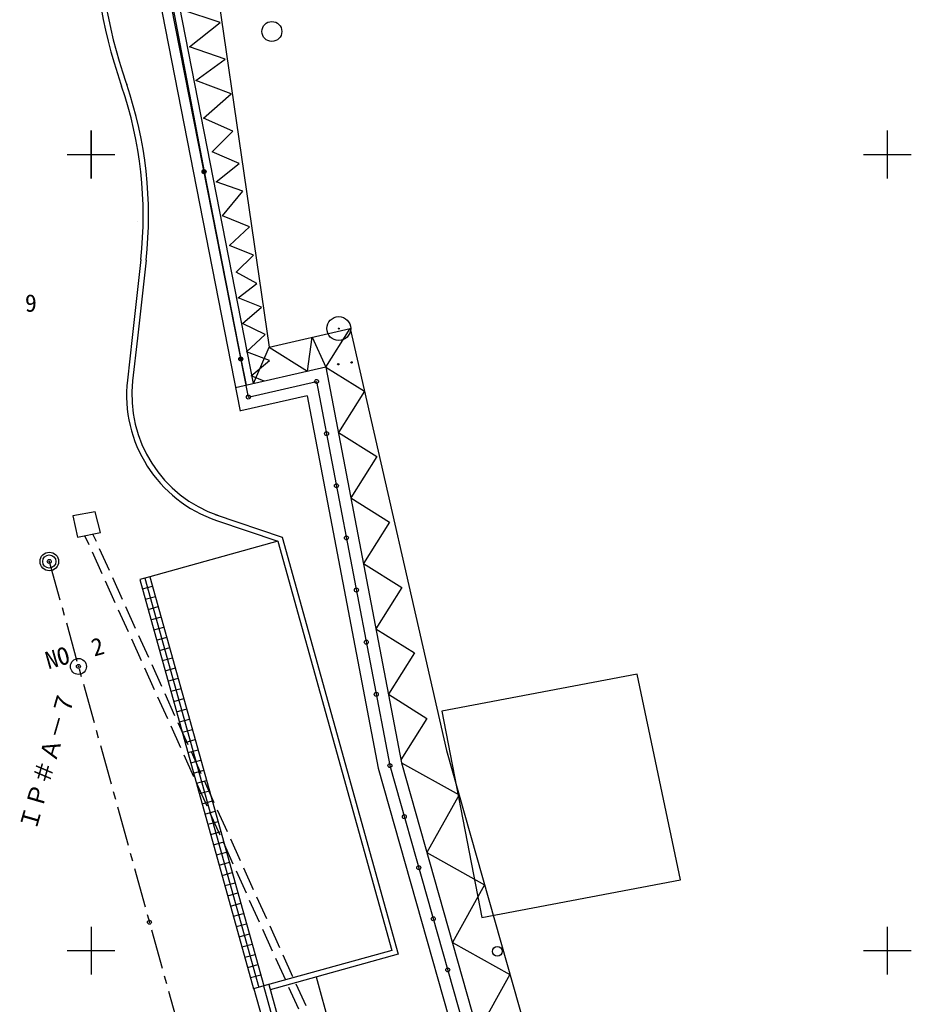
# Model space of a CAD drawing. Units: millimetres, scale not verified. Extents: x -120450 to 121350, y -84600 to 84600.
# Drawn here: x 4610 to 38198, y 7512 to 44610 of the extents above; entities that cross this region are included whole.
import ezdxf
from ezdxf.enums import TextEntityAlignment as Align

# ---------------------------------------------------------------- set-up
doc = ezdxf.new("R2010")
doc.units = ezdxf.units.MM
doc.header["$LTSCALE"] = 300
doc.header["$PDMODE"] = 32
doc.header["$PDSIZE"] = 150
for name, pattern in [('CHAIN1', [8, 5, -1, 1, -1]), ('CHAIN2', [12, 9, -1, 1, -1]), ('DASHED3', [4, 3, -1])]:
    doc.linetypes.add(name, pattern=pattern)
for name, color, linetype in [('0-0_1', 7, 'Continuous'), ('0-1_2', 7, 'Continuous'), ('0-3_4', 7, 'Continuous'), ('0-6_7', 3, 'CHAIN2'), ('1-1', 3, 'Continuous'), ('1-6', 3, 'Continuous'), ('1-8', 7, 'Continuous'), ('3-0', 6, 'Continuous')]:
    doc.layers.add(name, color=color, linetype=linetype)
doc.styles.add('ＭＳ ゴシック', font='')
doc.styles.get('ＭＳ ゴシック').set_extended_font_data('MS Gothic')

msp = doc.modelspace()

# ---------------------------------------------------------------- linework, layer by layer
at = {"layer": '0-0_1'}
for p, q in [((8539, 52211.4), (12916.5, 29861.7)), ((7297.8, 40431), (7297.8, 38631)), ((6397.8, 39531), (8197.8, 39531)), ((7456.5, 26069.8), (6614.2, 25920.1)), ((6614.2, 25920.1), (6790.7, 25111.1))]:
    msp.add_line(p, q, dxfattribs=at)
at = {"layer": '0-0_1', "linetype": 'DASHED3'}
for p, q in [((25275.9, -14423.1), (7369.6, 25230.5)), ((25002.1, -14545.6), (7068.5, 25168.4))]:
    msp.add_line(p, q, dxfattribs=at)
at = {"layer": '0-0_1'}
for points in [[(13417, 30898.2), (9231.8, 52279.1), (8057.7, 60019.4), (1980.3, 59222.6), (-207.4, 65974.9), (6488.2, 66316.7), (6435.5, 67021.6), (-1127.5, 66691.9), (1492.9, 58523.1)], [(6488.2, 66316.7), (1394.4, 65181.3), (2905.3, 60459.1), (8085.1, 61313), (9647.2, 61965.6), (11054.4, 52561.3), (14002.7, 32272.3)], [(1637.2, 58926.2), (5580.1, 59414.7), (7760.3, 59615.3), (8452.8, 55235.7), (9268.3, 50412.8), (10443.4, 44755), (11554, 38886.8), (12939.5, 31826.1), (13146.5, 30836.4)], [(13817.8, 30989.8), (13333.9, 31189.5), (14023.2, 31767.3), (13159.8, 32097.6), (13854.6, 32753.5), (13002.6, 33164.9), (13715.7, 33778.8), (12840.1, 34136.1), (13541.7, 34668.9), (12761.6, 35098.8), (13417.5, 35739.4), (12511.8, 36108.5), (13266.4, 36800.7), (12255.3, 37214), (13014.3, 38146.4), (12006.7, 38496.7), (12878.3, 39192.7), (11855, 39630), (12633, 40415.5), (11534.5, 40900.3), (12572.7, 41813.4), (11240, 42314.7), (12347.8, 43126.3), (11000.4, 43585.4), (12164.6, 44508.5), (10718, 44978.9)], [(6790.7, 25111.1), (7647.7, 25287.9), (7456.5, 26069.8)]]:
    msp.add_lwpolyline(points, dxfattribs=at)
msp.add_lwpolyline([(27876.1, 19949.5), (20518.4, 18556), (22013.7, 10787.8), (29506.4, 12200.3)], close=True, dxfattribs=at)
for centre, radius in [((11554, 38886.8), 37.5), ((12939.5, 31826.1), 37.5), ((22601.4, 9507.4), 180)]:
    msp.add_circle(centre, radius, dxfattribs=at)
at = {"layer": '0-0_1', "color": 4}
for p in [(11554, 38886.8), (12939.5, 31826.1)]:
    msp.add_point(p, dxfattribs=at)
at = {"layer": '0-1_2'}
msp.add_circle((14109, 44165.8), 375, dxfattribs=at)
at = {"layer": '0-1_2', "color": 3}
for centre in [(16612.2, 31628.5), (17110.5, 31697.3)]:
    msp.add_circle(centre, 25, dxfattribs=at)
at = {"layer": '0-3_4'}
for p, q in [((7298.1, 38630.1), (7298.1, 40430.1)), ((37298.1, 38630.1), (37298.1, 40430.1)), ((6398.1, 39530.1), (8198.1, 39530.1)), ((36398, 39530.1), (38198, 39530.1)), ((7298, 10430.1), (7298, 8630.1)), ((37298.1, 8630.1), (37298.1, 10430.1)), ((8198.1, 9530.1), (6398, 9530.1)), ((38198, 9530.1), (36398, 9530.1))]:
    msp.add_line(p, q, dxfattribs=at)
at = {"layer": '0-6_7', "linetype": 'Continuous'}
for radius in [450, 18]:
    msp.add_circle((16628.4, 32972.2), radius, dxfattribs=at)
at = {"layer": '1-1'}
for p, q in [((8421.2, 42185.8), (8450.5, 42100.6)), ((8610.4, 42250.8), (8639.6, 42165.5)), ((9170.4, 35571.5), (8843.9, 32639.1)), ((9369.2, 35549.3), (9042.6, 32616.9)), ((16147.8, 31521.9), (17057.4, 32969.9)), ((17057.4, 32969.9), (20686.1, 17080.1)), ((8843.9, 32639.1), (8664.6, 31029.8)), ((9042.6, 32616.9), (8863.4, 31007.6)), ((15450.7, 31362.7), (15631.6, 32644.2)), ((15631.6, 32644.2), (16147.8, 31521.9)), ((14002.7, 32272.3), (15450.7, 31362.7)), ((16147.8, 31521.9), (12743.6, 30744.4)), ((16147.8, 31521.9), (18993.1, 16610.2)), ((15438.6, 30436.7), (12944, 29867)), ((12029.5, 25740.4), (14334.9, 24959.1)), ((14334.9, 24959.1), (18623, 9544.5)), ((9517.9, 23619.1), (9132.5, 23511.9)), ((9132.5, 23511.9), (13420.6, 8097.2)), ((20686.1, 17080.1), (24975.1, 1978.1)), ((18993.1, 16610.2), (23272.5, 1505.5)), ((18623, 9544.5), (13805.9, 8204.4)), ((18869.3, 9405.4), (14043.7, 8063)), ((15777.8, 8545.4), (19504.9, -4881.4)), ((13797.5, 8202.1), (17577.8, -5416.3)), ((13431.3, 8100.5), (17211.6, -5518))]:
    msp.add_line(p, q, dxfattribs=at)
at = {"layer": '1-1', "color": 7}
for p, q in [((9325.2, 23565.5), (13613.2, 8150.8)), ((9231.6, 23160), (9616.4, 23267)), ((9338.8, 22774.6), (9723.6, 22881.6)), ((9446, 22389.2), (9830.8, 22496.3)), ((9553.2, 22003.9), (9938, 22110.9)), ((9660.4, 21618.5), (10045.2, 21725.5)), ((9767.6, 21233.1), (10152.4, 21340.2)), ((9874.8, 20847.8), (10259.6, 20954.8)), ((9982, 20462.4), (10366.8, 20569.4)), ((10089.2, 20077), (10474, 20184.1)), ((10196.4, 19691.7), (10581.2, 19798.7)), ((10303.6, 19306.3), (10688.3, 19413.3)), ((10410.8, 18920.9), (10795.5, 19028)), ((10518, 18535.6), (10902.7, 18642.6)), ((10625.2, 18150.2), (11009.9, 18257.2)), ((10732.4, 17764.8), (11117.1, 17871.9)), ((10839.6, 17379.5), (11224.3, 17486.5)), ((10946.8, 16994.1), (11331.5, 17101.1)), ((11054, 16608.7), (11438.7, 16715.8)), ((11161.2, 16223.4), (11545.9, 16330.4)), ((11268.4, 15838), (11653.1, 15945)), ((11375.6, 15452.6), (11760.3, 15559.6)), ((11482.8, 15067.3), (11867.5, 15174.3)), ((11590, 14681.9), (11974.7, 14788.9)), ((11697.2, 14296.5), (12081.9, 14403.5)), ((11804.4, 13911.1), (12189.1, 14018.2)), ((11911.6, 13525.8), (12296.3, 13632.8)), ((12018.8, 13140.4), (12403.5, 13247.4)), ((12126, 12755), (12510.7, 12862.1)), ((12233.2, 12369.7), (12617.9, 12476.7)), ((12340.4, 11984.3), (12725.1, 12091.3)), ((12447.6, 11598.9), (12832.3, 11706)), ((12554.8, 11213.6), (12939.5, 11320.6)), ((12662, 10828.2), (13046.7, 10935.2)), ((12769.2, 10442.8), (13153.9, 10549.9)), ((12876.4, 10057.5), (13261.1, 10164.5)), ((12983.6, 9672.1), (13368.3, 9779.1)), ((13090.8, 9286.7), (13475.5, 9393.8)), ((13198, 8901.4), (13582.7, 9008.4)), ((13305.2, 8516), (13689.9, 8623)), ((13805.9, 8204.4), (13420.6, 8097.2))]:
    msp.add_line(p, q, dxfattribs=at)
at = {"layer": '1-1'}
for points in [[(13417, 30898.2), (14002.7, 32272.3), (17057.4, 32969.9)], [(16147.8, 31521.9), (17595.8, 30612.2), (16618.3, 29056.1), (18066.3, 28146.5), (17088.8, 26590.4), (18536.8, 25680.8), (17559.3, 24124.7), (19007.3, 23215.1), (18029.7, 21659), (19477.7, 20749.4), (18500.2, 19193.3), (19948.2, 18283.7), (18970.7, 16727.6)], [(15438.6, 30436.7), (18116.4, 16402.8), (22398.1, 1290)], [(11976.7, 25971.1), (14498.7, 25116.5), (18869.3, 9405.4)], [(14334.9, 24959.1), (9517.9, 23619.1), (13805.9, 8204.4)], [(18993.1, 16610.2), (21163.2, 15400), (19951.5, 13227.1), (22121.7, 12017), (20910, 9844.1), (23080.1, 8634), (21868.5, 6461.1), (24038.6, 5250.9), (22826.9, 3078), (24997.1, 1867.9)]]:
    msp.add_lwpolyline(points, dxfattribs=at)
for centre, radius, start, end in [((27338.5, 48677), 20000, 179.63715, 198.9388), ((27338.5, 48677), 19800, 179.63715, 198.9388), ((-5737.4, 37231.9), 15000, 353.64467, 18.94008), ((-5737.4, 37231.9), 15200, 353.64467, 18.94008), ((14234.4, 32313.2), 7000, 137.82469, 137.82472), ((13633.9, 30476), 5000, 173.64081, 251.28477), ((13633.9, 30476), 4800, 173.64081, 251.28477)]:
    msp.add_arc(centre, radius, start, end, dxfattribs=at)
at = {"layer": '1-6'}
for p, q in [((15793.2, 30979.3), (18554.7, 16506.5)), ((18554.7, 16506.5), (22835.2, 1397.9))]:
    msp.add_line(p, q, dxfattribs=at)
msp.add_lwpolyline([(7760.3, 59615.3), (9268.3, 50412.8), (13222.7, 30392.3), (15793.2, 30979.3)], dxfattribs=at)
for centre in [(11554, 38886.8), (12939.5, 31826.1), (15793.2, 30979.3), (13222.7, 30392.3), (16168.1, 29014.7), (16542.9, 27050.2), (16917.8, 25085.6), (17292.6, 23121.1), (17667.5, 21156.5), (18042.3, 19191.9), (18554.7, 16506.5), (19099.9, 14582.2), (19645.1, 12658), (20190.3, 10733.7), (20735.4, 8809.4)]:
    msp.add_circle(centre, 75, dxfattribs=at)
at = {"layer": '1-8', "linetype": 'CHAIN1'}
msp.add_line((5725.1, 24197.1), (15812, -12140.6), dxfattribs=at)
at = {"layer": '1-8', "color": 3}
msp.add_circle((5725.1, 24197.1), 350, dxfattribs=at)
at = {"layer": '1-8'}
for centre, radius in [((5725.1, 24197.1), 250), ((6823, 20241.9), 300)]:
    msp.add_circle(centre, radius, dxfattribs=at)
at = {"layer": '1-8', "color": 4}
for p in [(5725.1, 24197.1), (9497.8, 10606.3)]:
    msp.add_point(p, dxfattribs=at)
at = {"layer": '1-8'}
msp.add_point((6823, 20241.9), dxfattribs=at)
at = {"layer": '3-0', "color": 7}
msp.add_line((13990.2, 8255.6), (17770.5, -5362.8), dxfattribs=at)

# ---------------------------------------------------------------- texts
at = {"layer": '1-8', "style": 'ＭＳ ゴシック'}
for s, rotation, p in [('NO\u30009', 0.895, (3017.8, 33375.8)), ('NO  2', 15.554, (5739.2, 19940.3)), ('ＩＰ＃Ａ－７', 73.926, (5403.5, 13942.1))]:
    msp.add_text(s, height=659.8, rotation=rotation, dxfattribs=at).set_placement(p, align=Align.BOTTOM_LEFT)

doc.saveas('drawing.dxf')
